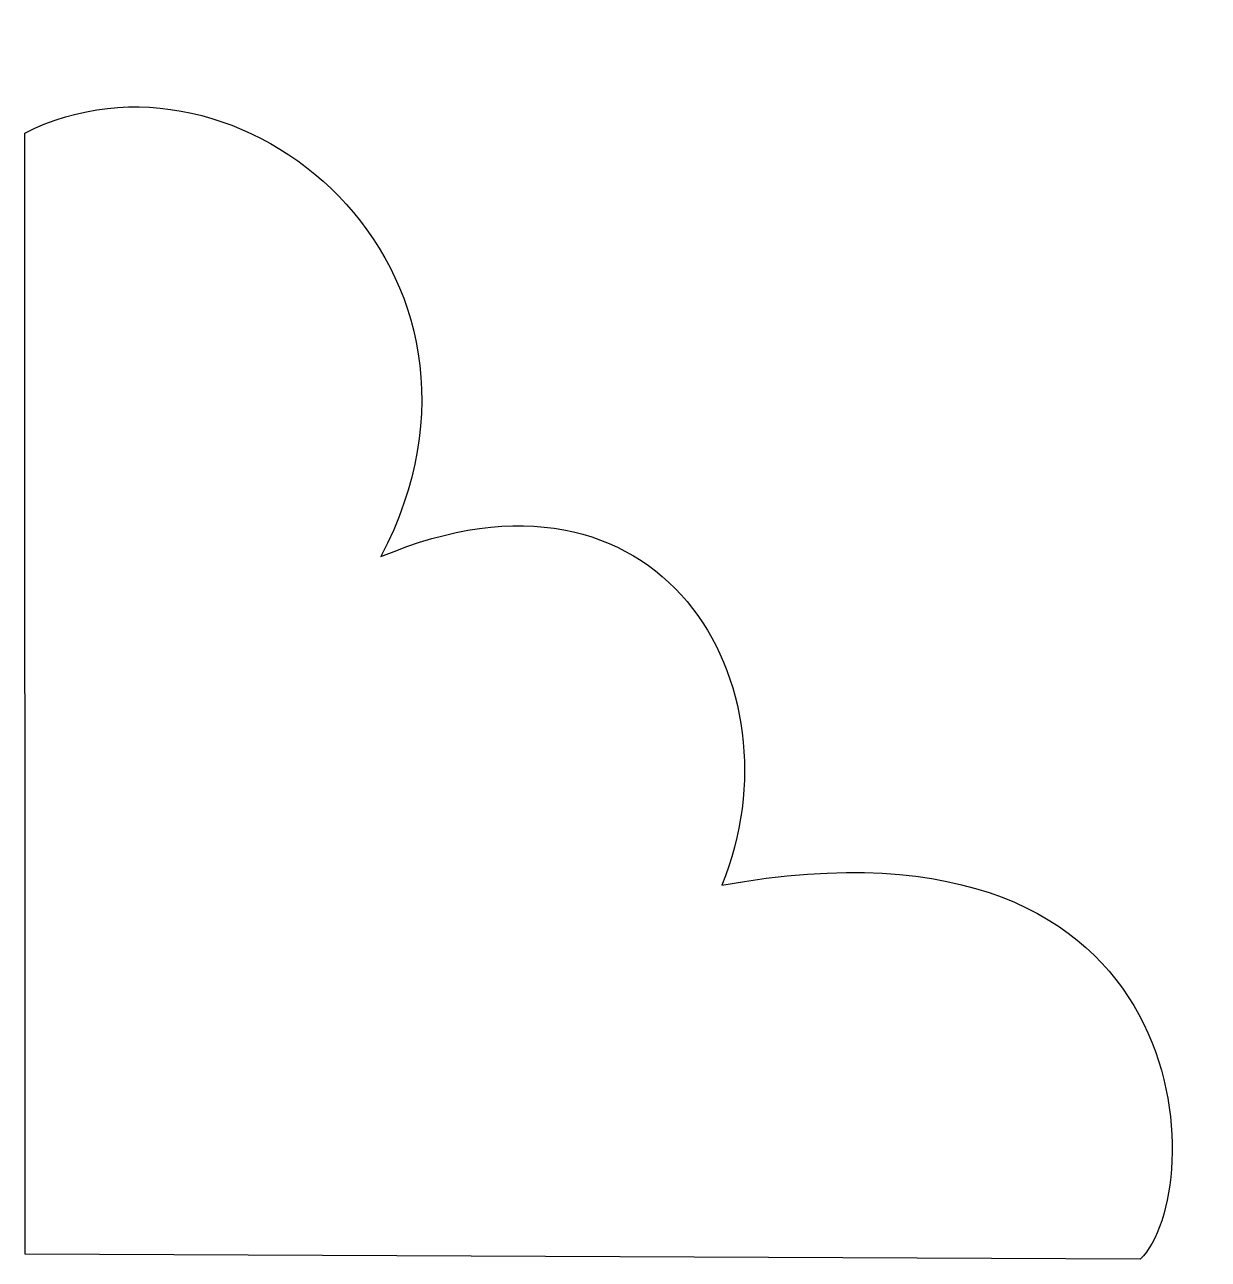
# Model space of a CAD drawing. Header units: centimetres. Extents: x -6 to 6.4, y -6 to 6.9.
import ezdxf

# ---------------------------------------------------------------- set-up
doc = ezdxf.new("R2010")
doc.units = ezdxf.units.CM
doc.header["$MEASUREMENT"] = 0
doc.layers.add('Camada 1', color=7, linetype='Continuous')

msp = doc.modelspace()

# ---------------------------------------------------------------- linework, layer by layer
at = {"layer": 'Camada 1'}
msp.add_open_spline([(-5.99582, 5.74601), (-5.99582, 5.74601), (-5.99188, -5.96704), (-5.99188, -5.96704), (-5.99188, -5.96704), (-5.99188, -5.96704), (5.66206, -6.02051), (5.66206, -6.02051), (5.66206, -6.02051), (6.37141, -5.33159), (6.3735, -1.19419), (1.29032, -2.11071), (1.29032, -2.11071), (2.13656, -0.02518), (0.65918, 2.5604), (-2.27259, 1.32115), (-2.27259, 1.32115), (-0.71359, 4.32866), (-3.7649, 6.87896), (-5.99582, 5.74601)], degree=3, knots=[0, 0, 0, 0, 0.16666667, 0.16666667, 0.16666667, 0.16666667, 0.33333333, 0.33333333, 0.33333333, 0.33333333, 0.5, 0.5, 0.5, 0.5, 0.66666667, 0.66666667, 0.66666667, 0.66666667, 1, 1, 1, 1], dxfattribs=at)

doc.saveas('drawing.dxf')
